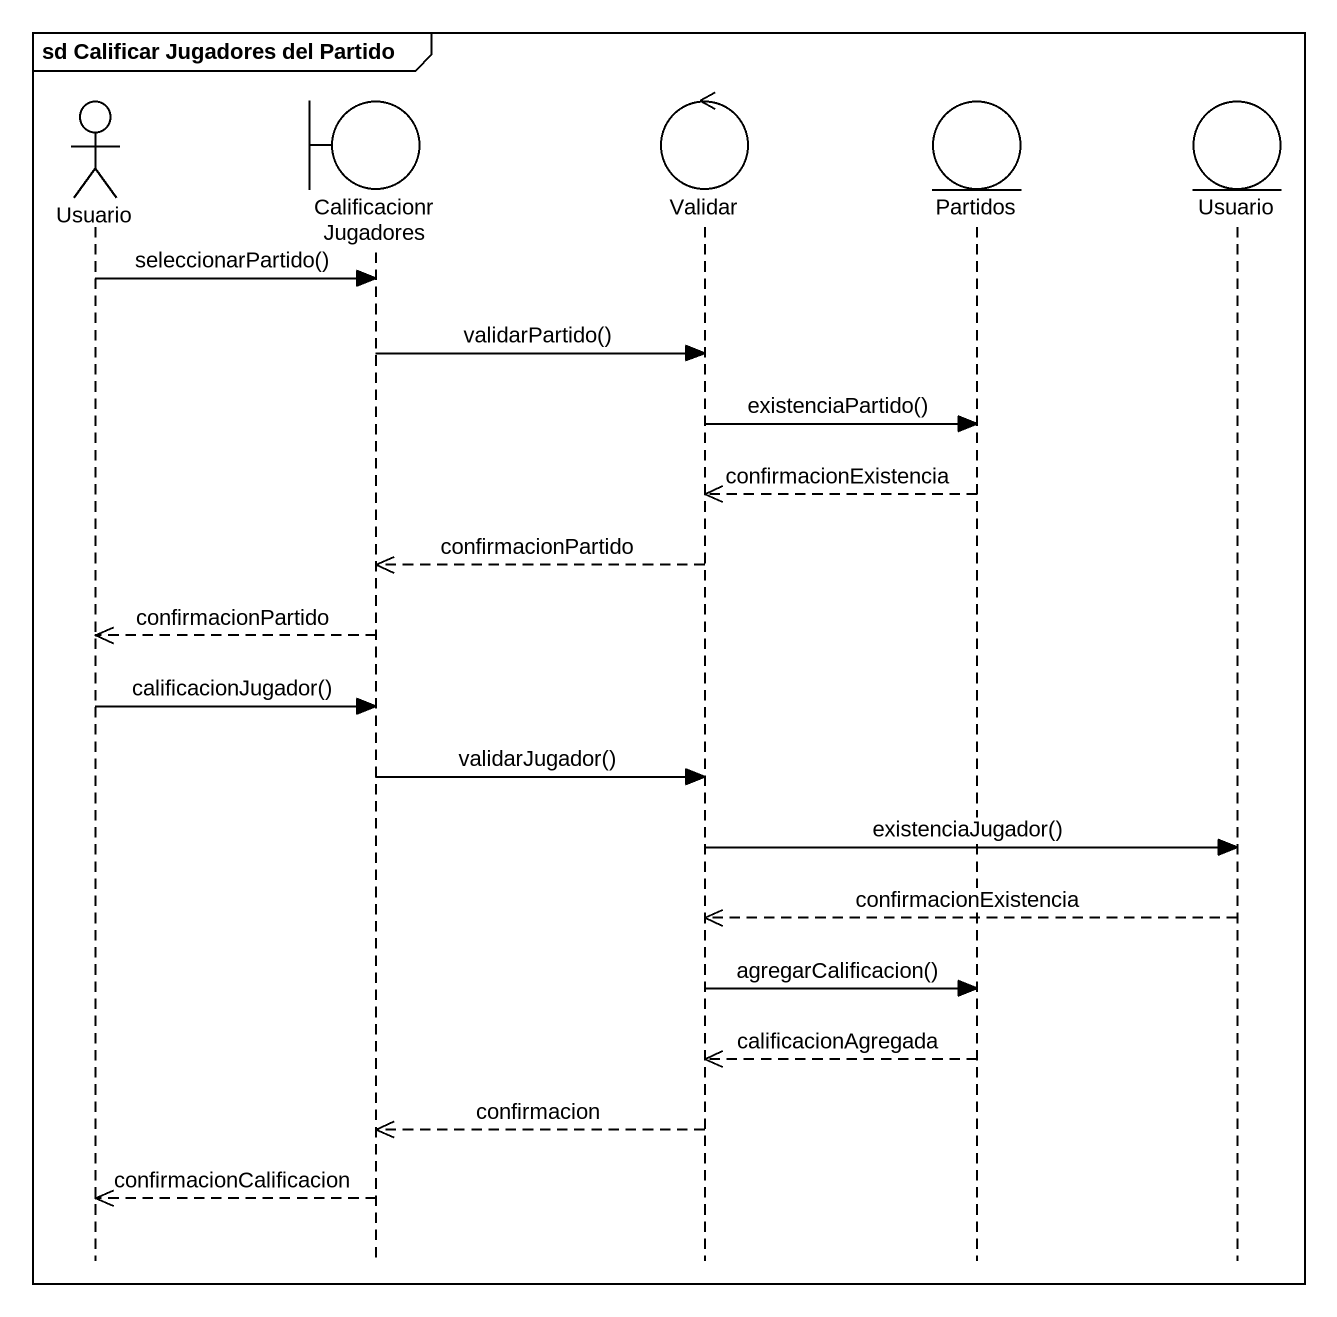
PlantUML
@startuml
mainframe sd Calificar Jugadores del Partido
hide footbox
actor Usuario
boundary CalificacionrJugadores
control Validar
entity Partidos
entity "Usuario" as Usuario_2

Usuario -> CalificacionrJugadores : seleccionarPartido()
CalificacionrJugadores -> Validar : validarPartido()
Validar -> Partidos : existenciaPartido()
Partidos -->> Validar : confirmacionExistencia
Validar -->> CalificacionrJugadores : confirmacionPartido
CalificacionrJugadores -->> Usuario : confirmacionPartido
Usuario -> CalificacionrJugadores : calificacionJugador()
CalificacionrJugadores -> Validar : validarJugador()
Validar -> Usuario_2 : existenciaJugador()
Usuario_2 -->> Validar : confirmacionExistencia
Validar -> Partidos : agregarCalificacion()
Partidos -->> Validar : calificacionAgregada
Validar -->> CalificacionrJugadores : confirmacion
CalificacionrJugadores -->> Usuario : confirmacionCalificacion
@enduml
